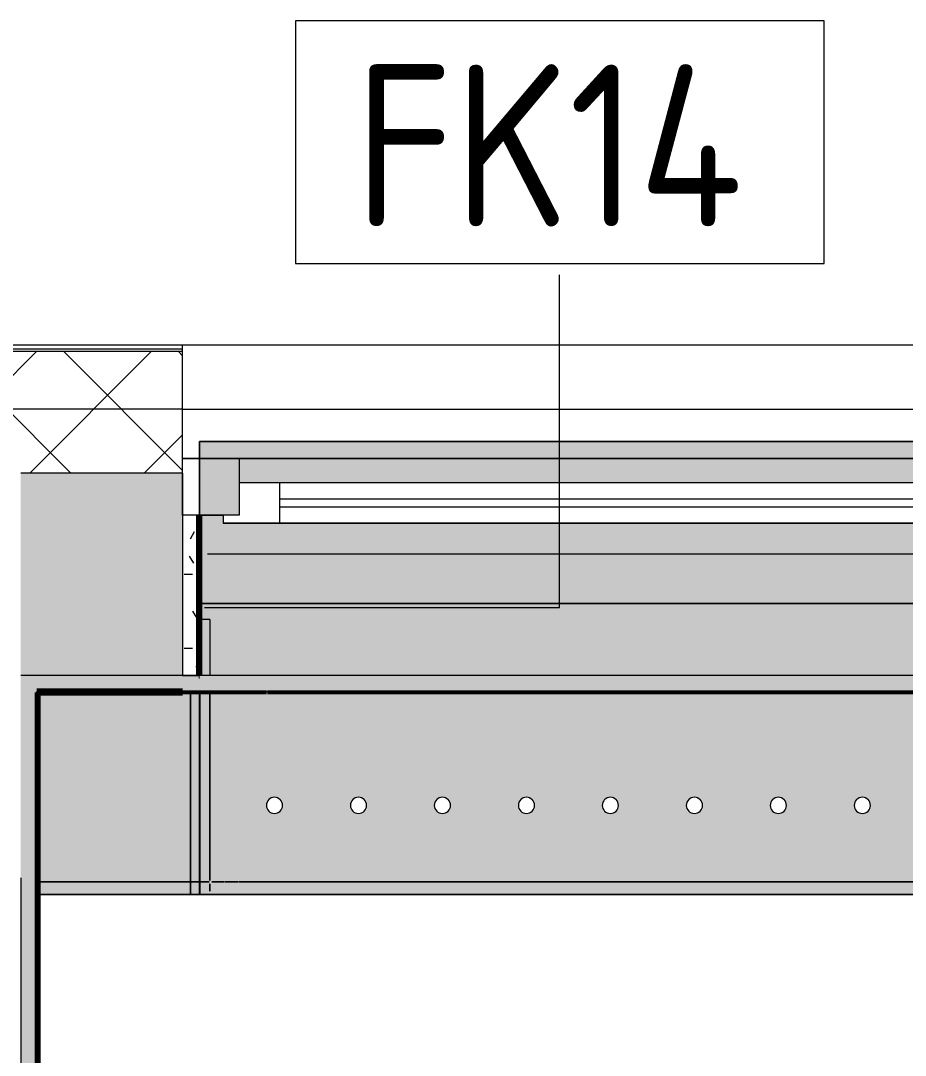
# Model space of a CAD drawing. Header units: millimetres. Extents: x 81469 to 279813, y -8553 to 29000.
# Drawn here: x 111050 to 112143, y 20681 to 21959 of the extents above; entities that cross this region are included whole.
import ezdxf

# ---------------------------------------------------------------- set-up
doc = ezdxf.new("R2010")
doc.units = ezdxf.units.MM
doc.linetypes.add('Осевая', pattern=[3175, 635, -476.25, 1587.5, -476.25])
for name, color, linetype, lineweight in [('A-GLAZ', 7, 'Continuous', 9), ('A-GLAZ-1', 7, 'Continuous', 13), ('A-WALL', 7, 'Continuous', 9), ('A-WALL-IDEN', 7, 'Continuous', 9), ('I-WALL', 7, 'Continuous', 9), ('Оси-2', 7, 'Осевая', 9)]:
    doc.layers.add(name, color=color, linetype=linetype, lineweight=lineweight)
for name, color, linetype, lineweight, true_color in [('A-WALL-1', 7, 'Continuous', 9, 0xc0c0c0), ('A-WALL-2', 7, 'Continuous', 9, 0xff80c0), ('I-WALL-11', 7, 'Continuous', 53, 0xeaa7bf), ('I-WALL-14', 7, 'Continuous', 80, 0xffd2ff), ('I-WALL-4', 7, 'Continuous', 9, 0xc0c0c0), ('I-WALL-8', 7, 'Continuous', 80, 0xff80c0), ('S-WALL-ANLY', 7, 'Continuous', 13, 0x008040), ('S-WALL-ANLY-1', 7, 'Continuous', 5, 0x008040), ('Знаки-1', 9, 'Continuous', 9, 0x808080), ('Знаки-3', 7, 'Continuous', 9, 0xd1cabb), ('Знаки-5', 7, 'Continuous', 9, 0xc1bbaf), ('Знаки-6', 7, 'Continuous', 9, 0xaba79f), ('Знаки-7', 7, 'Continuous', 9, 0xccc5b7), ('Знаки-8', 7, 'Continuous', 9, 0xd4ccbd), ('Знаки-9', 7, 'Continuous', 9, 0xd5cdbe)]:
    doc.layers.add(name, color=color, linetype=linetype, lineweight=lineweight, true_color=true_color)
doc.layers.add('Знаки-4', color=7, linetype='Continuous', lineweight=9, transparency=0.5)
doc.styles.add('GOST Common_1', font='GOST_Common.ttf', dxfattribs={"width": 0.9, "height": 200})
pattern_1 = [(0, (0, 0), (121.92, 30.48), [10.058, -81.382, 10.058, -81.382, -487.68]), (0, (0, 0), (121.92, 30.48), [-182.88, 10.058, -172.822, 10.058, -81.382, -213.36]), (0, (0, 0), (121.92, 30.48), [-457.2, 10.058, -50.902, 10.058, -142.342]), (120, (45.72, 15.24), (-87.356454, 90.345817), [10.058, -81.382, 10.058, -81.382, -487.68]), (120, (45.72, 15.24), (-87.356454, 90.345817), [-182.88, 10.058, -172.822, 10.058, -81.382, -213.36]), (120, (45.72, 15.24), (-87.356454, 90.345817), [-457.2, 10.058, -50.902, 10.058, -142.342]), (240, (60.96, 76.2), (-34.563546, -120.825817), [10.058, -81.382, 10.058, -81.382, -487.68]), (240, (60.96, 76.2), (-34.563546, -120.825817), [-182.88, 10.058, -172.822, 10.058, -81.382, -213.36]), (240, (60.96, 76.2), (-34.563546, -120.825817), [-457.2, 10.058, -50.902, 10.058, -142.342])]

# ---------------------------------------------------------------- blocks, each defined once
blk = doc.blocks.new('120_Окно_СКБ_2Ст_Фрамуга сверху - 120_Окно_СКБ_2Ст_2300х2500_h_ ДОО-23103760-План отделки стен 3 этажа в осях 23-33')
at = {"layer": 'A-GLAZ'}
for p, q in [((-1129, -57), (-1150, -57)), ((1131, -57), (-1129, -57)), ((-1080, -57), (1080, -57)), ((-1030, -107), (470, -107)), ((-1129, -127), (-1100, -127)), ((470, -117), (-1030, -117))]:
    blk.add_line(p, q, dxfattribs=at)
at = {"layer": 'A-GLAZ-1'}
for p, q in [((-1150, -127), (-1150, -57)), ((-1150, -57), (-1080, -57)), ((-1080, -57), (-1080, -127)), ((520, -87), (-1080, -87)), ((-1080, -87), (-1080, -127)), ((-1030, -137), (-1030, -87)), ((-1080, -127), (-1150, -127)), ((-1080, -127), (-1100, -127)), ((-1100, -127), (-1100, -137)), ((-1100, -137), (540, -137)), ((540, -137), (-1100, -137))]:
    blk.add_line(p, q, dxfattribs=at)
blk = doc.blocks.new('Зашивка радиатора_ с перфорацией М7_1 - Зашивка радиатора_ с перфорацией М7_1-V59-План отделки стен 3 этажа в осях 23-33')
at = {"layer": 'Знаки-4'}
h = blk.add_hatch(color=256, dxfattribs=at)
h.paths.add_polyline_path([(-341, 180), (1889, 180), (1890, 380), (-370, 380), (-370, 180)])
h.paths.add_polyline_path([(1560.3, 279), (1329, 279), (1329, 289), (1349, 289), (1349, 329), (1839, 329), (1839, 289), (1859, 289), (1859, 279), (1739.7, 279)])
h.paths.add_polyline_path([(125.5, 279), (-341, 279), (-341, 289), (-321, 289), (-321, 329), (1279, 329), (1279, 289), (1299, 289), (1299, 279), (304.8, 279)])
h = blk.add_hatch(color=256, dxfattribs=at)
h.paths.add_polyline_path([(-233.2, -179.9), (1890, -179.9), (1890, 71), (-370, 71), (-370, -179.9)])
h.paths.add_polyline_path([(1382.5, -79.6), (1377.5, -78.3), (1373.8, -74.6), (1372.5, -69.6), (1373.8, -64.6), (1377.5, -61), (1382.5, -59.6), (1387.5, -61), (1391.2, -64.6), (1392.5, -69.6), (1391.2, -74.6), (1387.5, -78.3), (1385.1, -79.3)])
h.paths.add_polyline_path([(760, -79.6), (755, -78.3), (751.3, -74.6), (750, -69.6), (751.3, -64.6), (755, -61), (760, -59.6), (765, -61), (768.7, -64.6), (770, -69.6), (768.7, -74.6), (765, -78.3), (762.6, -79.3)])
h.paths.add_polyline_path([(1278.8, -79.6), (1273.8, -78.3), (1270.1, -74.6), (1268.8, -69.6), (1270.1, -64.6), (1273.8, -61), (1278.8, -59.6), (1283.8, -61), (1287.4, -64.6), (1288.8, -69.6), (1287.4, -74.6), (1283.8, -78.3), (1281.3, -79.3)])
h.paths.add_polyline_path([(863.8, -79.6), (858.8, -78.3), (855.1, -74.6), (853.8, -69.6), (855.1, -64.6), (858.8, -61), (863.8, -59.6), (868.8, -61), (872.4, -64.6), (873.8, -69.6), (872.4, -74.6), (868.8, -78.3), (866.3, -79.3)])
h.paths.add_polyline_path([(967.5, -79.6), (962.5, -78.3), (958.8, -74.6), (957.5, -69.6), (958.8, -64.6), (962.5, -61), (967.5, -59.6), (972.5, -61), (976.2, -64.6), (977.5, -69.6), (976.2, -74.6), (972.5, -78.3), (970.1, -79.3)])
h.paths.add_polyline_path([(1175, -79.6), (1170, -78.3), (1166.3, -74.6), (1165, -69.6), (1166.3, -64.6), (1170, -61), (1175, -59.6), (1180, -61), (1183.7, -64.6), (1185, -69.6), (1183.7, -74.6), (1180, -78.3), (1177.6, -79.3)])
h.paths.add_polyline_path([(552.5, -79.6), (547.5, -78.3), (543.8, -74.6), (542.5, -69.6), (543.8, -64.6), (547.5, -61), (552.5, -59.6), (557.5, -61), (561.2, -64.6), (562.5, -69.6), (561.2, -74.6), (557.5, -78.3), (555.1, -79.3)])
h.paths.add_polyline_path([(656.3, -79.6), (651.3, -78.3), (647.6, -74.6), (646.3, -69.6), (647.6, -64.6), (651.3, -61), (656.3, -59.6), (661.3, -61), (664.9, -64.6), (666.3, -69.6), (664.9, -74.6), (661.3, -78.3), (658.8, -79.3)])
h.paths.add_polyline_path([(1797.5, -79.6), (1792.5, -78.3), (1788.8, -74.6), (1787.5, -69.6), (1788.8, -64.6), (1792.5, -61), (1797.5, -59.6), (1802.5, -61), (1806.2, -64.6), (1807.5, -69.6), (1806.2, -74.6), (1802.5, -78.3), (1800.1, -79.3)])
h.paths.add_polyline_path([(1590, -79.6), (1585, -78.3), (1581.3, -74.6), (1580, -69.6), (1581.3, -64.6), (1585, -61), (1590, -59.6), (1595, -61), (1598.7, -64.6), (1600, -69.6), (1598.7, -74.6), (1595, -78.3), (1592.6, -79.3)])
h.paths.add_polyline_path([(1693.8, -79.6), (1688.8, -78.3), (1685.1, -74.6), (1683.8, -69.6), (1685.1, -64.6), (1688.8, -61), (1693.8, -59.6), (1698.8, -61), (1702.4, -64.6), (1703.8, -69.6), (1702.4, -74.6), (1698.8, -78.3), (1696.3, -79.3)])
h.paths.add_polyline_path([(1071.3, -79.6), (1066.3, -78.3), (1062.6, -74.6), (1061.3, -69.6), (1062.6, -64.6), (1066.3, -61), (1071.3, -59.6), (1076.3, -61), (1079.9, -64.6), (1081.3, -69.6), (1079.9, -74.6), (1076.3, -78.3), (1073.8, -79.3)])
h.paths.add_polyline_path([(1486.3, -79.6), (1481.3, -78.3), (1477.6, -74.6), (1476.3, -69.6), (1477.6, -64.6), (1481.3, -61), (1486.3, -59.6), (1491.3, -61), (1494.9, -64.6), (1496.3, -69.6), (1494.9, -74.6), (1491.3, -78.3), (1488.8, -79.3)])
h.paths.add_polyline_path([(-70, -79.6), (-75, -78.3), (-78.7, -74.6), (-80, -69.6), (-78.7, -64.6), (-75, -61), (-70, -59.6), (-65, -61), (-61.3, -64.6), (-60, -69.6), (-61.3, -74.6), (-65, -78.3), (-67.4, -79.3)])
h.paths.add_polyline_path([(241.3, -79.6), (236.3, -78.3), (232.6, -74.6), (231.3, -69.6), (232.6, -64.6), (236.3, -61), (241.3, -59.6), (246.3, -61), (249.9, -64.6), (251.3, -69.6), (249.9, -74.6), (246.3, -78.3), (243.8, -79.3)])
h.paths.add_polyline_path([(448.8, -79.6), (443.8, -78.3), (440.1, -74.6), (438.8, -69.6), (440.1, -64.6), (443.8, -61), (448.8, -59.6), (453.8, -61), (457.4, -64.6), (458.8, -69.6), (457.4, -74.6), (453.8, -78.3), (451.3, -79.3)])
h.paths.add_polyline_path([(137.5, -79.6), (132.5, -78.3), (128.8, -74.6), (127.5, -69.6), (128.8, -64.6), (132.5, -61), (137.5, -59.6), (142.5, -61), (146.2, -64.6), (147.5, -69.6), (146.2, -74.6), (142.5, -78.3), (140.1, -79.3)])
h.paths.add_polyline_path([(-173.7, -79.6), (-178.7, -78.3), (-182.4, -74.6), (-183.7, -69.6), (-182.4, -64.6), (-178.7, -61), (-173.7, -59.6), (-168.7, -61), (-165.1, -64.6), (-163.7, -69.6), (-165.1, -74.6), (-168.7, -78.3), (-171.2, -79.3)])
h.paths.add_polyline_path([(-277.5, -79.6), (-282.5, -78.3), (-286.2, -74.6), (-287.5, -69.6), (-286.2, -64.6), (-282.5, -61), (-277.5, -59.6), (-272.5, -61), (-268.8, -64.6), (-267.5, -69.6), (-268.8, -74.6), (-272.5, -78.3), (-274.9, -79.3)])
h.paths.add_polyline_path([(33.8, -79.6), (28.8, -78.3), (25.1, -74.6), (23.8, -69.6), (25.1, -64.6), (28.8, -61), (33.8, -59.6), (38.8, -61), (42.4, -64.6), (43.8, -69.6), (42.4, -74.6), (38.8, -78.3), (36.3, -79.3)])
h.paths.add_polyline_path([(345, -79.6), (340, -78.3), (336.3, -74.6), (335, -69.6), (336.3, -64.6), (340, -61), (345, -59.6), (350, -61), (353.7, -64.6), (355, -69.6), (353.7, -74.6), (350, -78.3), (347.6, -79.3)])
h.paths.add_polyline_path([(-370, 91), (1889, 91), (1889, 180), (-370, 179.6)])
for points in [[(-287.2, -179.9), (1890, -179.9), (1890, -163.9), (-370, -163.9), (-369.8, -179.9), (-357.2, -179.9)], [(-220.7, -179.9), (-220, -179.9), (-220.7, -163.9), (-260, -164.5), (-259.3, -179.9), (-222.7, -179.9)], [(-230.3, -179.9), (-230, -179.9), (-230.3, -163.9), (-250, -163.9), (-249.7, -179.9), (-231.3, -179.9)], [(-120, -179.9), (-120.7, -163.9), (-160, -163.9), (-159.3, -179.9), (-120.7, -179.9)], [(-150, -179.9), (-130, -179.9), (-130.3, -163.9), (-150, -163.9)], [(-147.1, -179.9), (-130, -179.9), (-130.3, -163.9), (-150, -163.9), (-149.7, -179.9), (-148.7, -179.9)], [(-20.7, -179.9), (-20, -179.9), (-20.7, -163.9), (-60, -163.9), (-59.3, -179.9), (-22.7, -179.9)], [(-47.1, -179.9), (-30, -179.9), (-30.3, -163.9), (-50, -163.9), (-49.7, -179.9), (-48.7, -179.9)], [(79.3, -179.9), (80, -179.9), (79.3, -163.9), (40, -163.9), (40.7, -179.9), (77.3, -179.9)], [(60, -179.9), (70, -179.9), (69.7, -163.9), (50, -163.9), (50.3, -179.9), (57.4, -179.9)], [(155, -179.9), (180, -179.9), (179.3, -163.9), (140, -163.9), (140.7, -179.9), (154.8, -179.9)], [(152.9, -179.9), (170, -179.9), (169.7, -163.9), (150, -163.9), (150.3, -179.9), (151.3, -179.9)], [(152.9, -179.9), (170, -179.9), (169.7, -163.9), (150, -163.9), (150.3, -179.9), (151.3, -179.9)], [(280, -179.9), (279.3, -163.9), (240, -163.9), (240.7, -179.9), (279.3, -179.9)], [(260, -179.9), (270, -179.9), (269.7, -163.9), (250, -163.9), (250.3, -179.9), (257.4, -179.9)], [(365, -179.9), (380, -179.9), (379.3, -163.9), (340, -163.9), (340.7, -179.9), (362.6, -179.9)], [(367.1, -179.9), (370, -179.9), (369.7, -163.9), (350, -163.9), (350.3, -179.9), (365, -179.9)], [(465, -179.9), (480, -179.9), (479.3, -163.9), (440, -163.9), (440.7, -179.9), (462.6, -179.9)], [(452.9, -179.9), (470, -179.9), (469.7, -163.9), (450, -163.9), (450.3, -179.9), (451.3, -179.9)], [(460, -179.9), (470, -179.9), (469.7, -163.9), (450, -163.9), (450.3, -179.9), (457.4, -179.9)]]:
    blk.add_hatch(color=256, dxfattribs=at).paths.add_polyline_path(points)
at = {"layer": 'Знаки-1'}
for p, q in [((1890, 380), (-370, 380)), ((-370, 380), (-370, 180)), ((-370, 180), (1889, 180)), ((1889, 180), (-370, 180)), ((-370, 180), (-370, 91)), ((-370, 71), (-370, -179.9)), ((-370, -179.9), (1890, -179.9))]:
    blk.add_line(p, q, dxfattribs=at)
for centre, start, end in [((-277.5, 80.4), 255, 285), ((-173.7, 80.4), 255, 285), ((-70, 80.4), 255, 285), ((33.8, 80.4), 255, 285), ((137.5, 80.4), 255, 285), ((241.3, 80.4), 255, 285), ((345, 80.4), 255, 285), ((448.8, 80.4), 255, 285), ((-277.5, -69.6), 0, 180), ((-173.7, -69.6), 0, 180), ((-70, -69.6), 0, 180), ((33.8, -69.6), 0, 180), ((137.5, -69.6), 0, 180), ((241.3, -69.6), 0, 180), ((345, -69.6), 0, 180), ((448.8, -69.6), 0, 180), ((-277.5, -69.6), 180, 0), ((-173.7, -69.6), 180, 0), ((-70, -69.6), 180, 0), ((33.8, -69.6), 180, 0), ((137.5, -69.6), 180, 0), ((241.3, -69.6), 180, 0), ((345, -69.6), 180, 0), ((448.8, -69.6), 180, 0)]:
    blk.add_arc(centre, 10, start, end, dxfattribs=at)
at = {"layer": 'Знаки-3'}
for p, q in [((-358.3, -163.9), (-369.8, -163.9)), ((-245.2, -163.9), (-248.7, -163.9)), ((-240, -163.9), (-245, -163.9)), ((-235, -163.9), (-239.4, -163.9)), ((-233.2, -163.9), (-234.8, -163.9)), ((-231.3, -163.9), (-232.9, -163.9)), ((-148.7, -163.9), (-145.2, -163.9)), ((-145.2, -163.9), (-148.7, -163.9)), ((-145, -163.9), (-135, -163.9)), ((-135, -163.9), (-145, -163.9)), ((-134.8, -163.9), (-131.3, -163.9)), ((-131.3, -163.9), (-134.8, -163.9)), ((-45.2, -163.9), (-48.7, -163.9)), ((-35, -163.9), (-45, -163.9)), ((-31.3, -163.9), (-34.8, -163.9)), ((54.8, -163.9), (51.3, -163.9)), ((65, -163.9), (55, -163.9)), ((68.7, -163.9), (65.2, -163.9)), ((151.3, -163.9), (154.8, -163.9)), ((154.8, -163.9), (151.3, -163.9)), ((155, -163.9), (165, -163.9)), ((165, -163.9), (155, -163.9)), ((165.2, -163.9), (168.7, -163.9)), ((168.7, -163.9), (165.2, -163.9)), ((254.8, -163.9), (251.3, -163.9)), ((265, -163.9), (255, -163.9)), ((268.7, -163.9), (265.2, -163.9)), ((354.8, -163.9), (351.3, -163.9)), ((365, -163.9), (355, -163.9)), ((368.7, -163.9), (365.2, -163.9)), ((451.3, -163.9), (454.8, -163.9)), ((454.8, -163.9), (451.3, -163.9)), ((455, -163.9), (465, -163.9)), ((465, -163.9), (455, -163.9)), ((465.2, -163.9), (468.7, -163.9)), ((468.7, -163.9), (465.2, -163.9)), ((-369.8, -179.9), (-357.2, -179.9)), ((-248.7, -179.9), (-245.2, -179.9)), ((-245, -179.9), (-235, -179.9)), ((-234.8, -179.9), (-233.2, -179.9)), ((-232.9, -179.9), (-231.3, -179.9)), ((-148.7, -179.9), (-145.2, -179.9)), ((-145.2, -179.9), (-148.7, -179.9)), ((-145, -179.9), (-135, -179.9)), ((-135, -179.9), (-145, -179.9)), ((-134.8, -179.9), (-131.3, -179.9)), ((-131.3, -179.9), (-134.8, -179.9)), ((-48.7, -179.9), (-45.2, -179.9)), ((-45, -179.9), (-35, -179.9)), ((-34.8, -179.9), (-31.3, -179.9)), ((51.3, -179.9), (54.8, -179.9)), ((55, -179.9), (65, -179.9)), ((65.2, -179.9), (68.7, -179.9)), ((151.3, -179.9), (154.8, -179.9)), ((154.8, -179.9), (151.3, -179.9)), ((155, -179.9), (165, -179.9)), ((160, -179.9), (155, -179.9)), ((165, -179.9), (160, -179.9)), ((165.2, -179.9), (168.7, -179.9)), ((168.7, -179.9), (165.2, -179.9)), ((251.3, -179.9), (254.8, -179.9)), ((255, -179.9), (265, -179.9)), ((265.2, -179.9), (268.7, -179.9)), ((351.3, -179.9), (354.8, -179.9)), ((355, -179.9), (365, -179.9)), ((365.2, -179.9), (368.7, -179.9)), ((451.3, -179.9), (454.8, -179.9)), ((454.8, -179.9), (451.3, -179.9)), ((455, -179.9), (465, -179.9)), ((460, -179.9), (455, -179.9)), ((465, -179.9), (460, -179.9)), ((465.2, -179.9), (468.7, -179.9)), ((468.7, -179.9), (465.2, -179.9))]:
    blk.add_line(p, q, dxfattribs=at)
at = {"layer": 'Знаки-5'}
for p, q in [((-370, 91), (-370, 180)), ((1889, 180), (-369.8, 180)), ((-369.8, 180), (1889, 180)), ((-370, -179.9), (-370, 71)), ((-369.8, -163.9), (-358.3, -163.9)), ((-339.2, -163.9), (-354.9, -163.9)), ((-322.7, -163.9), (-338.4, -163.9)), ((-260, -163.9), (-322.1, -163.9)), ((-260, -163.9), (-250, -163.9)), ((-250, -163.9), (-260, -163.9)), ((-250, -163.9), (-240, -163.9)), ((-240, -163.9), (-250, -163.9)), ((-239.4, -163.9), (-230, -163.9)), ((-230, -163.9), (-239.4, -163.9)), ((-230, -163.9), (-222.8, -163.9)), ((-222.8, -163.9), (-230, -163.9)), ((-222.7, -163.9), (-220, -163.9)), ((-220, -163.9), (-222.7, -163.9)), ((-160, -163.9), (-220, -163.9)), ((-160, -163.9), (-150, -163.9)), ((-150, -163.9), (-160, -163.9)), ((-150, -163.9), (-130, -163.9)), ((-130, -163.9), (-150, -163.9)), ((-130, -163.9), (-120, -163.9)), ((-120, -163.9), (-130, -163.9)), ((-60, -163.9), (-120, -163.9)), ((-60, -163.9), (-20, -163.9)), ((-20, -163.9), (-60, -163.9)), ((40, -163.9), (-20, -163.9)), ((40, -163.9), (50, -163.9)), ((50, -163.9), (40, -163.9)), ((50, -163.9), (70, -163.9)), ((70, -163.9), (50, -163.9)), ((70, -163.9), (80, -163.9)), ((80, -163.9), (70, -163.9)), ((140, -163.9), (80, -163.9)), ((140, -163.9), (150, -163.9)), ((150, -163.9), (140, -163.9)), ((150, -163.9), (170, -163.9)), ((170, -163.9), (150, -163.9)), ((170, -163.9), (180, -163.9)), ((180, -163.9), (170, -163.9)), ((240, -163.9), (180, -163.9)), ((240, -163.9), (280, -163.9)), ((280, -163.9), (240, -163.9)), ((340, -163.9), (280, -163.9)), ((340, -163.9), (350, -163.9)), ((350, -163.9), (340, -163.9)), ((350, -163.9), (370, -163.9)), ((370, -163.9), (350, -163.9)), ((370, -163.9), (380, -163.9)), ((380, -163.9), (370, -163.9)), ((440, -163.9), (380, -163.9)), ((440, -163.9), (450, -163.9)), ((450, -163.9), (440, -163.9)), ((450, -163.9), (470, -163.9)), ((470, -163.9), (450, -163.9)), ((470, -163.9), (480, -163.9)), ((480, -163.9), (470, -163.9)), ((540, -163.9), (480, -163.9)), ((-357.2, -179.9), (-369.8, -179.9)), ((-357.2, -179.9), (-260, -179.9)), ((-260, -179.9), (-250, -179.9)), ((-250, -179.9), (-260, -179.9)), ((-250, -179.9), (-230, -179.9)), ((-230, -179.9), (-250, -179.9)), ((-230, -179.9), (-220, -179.9)), ((-220, -179.9), (-230, -179.9)), ((-220, -179.9), (-160, -179.9)), ((-160, -179.9), (-150, -179.9)), ((-150, -179.9), (-160, -179.9)), ((-150, -179.9), (-130, -179.9)), ((-130, -179.9), (-150, -179.9)), ((-130, -179.9), (-120, -179.9)), ((-120, -179.9), (-130, -179.9)), ((-120, -179.9), (-60, -179.9)), ((-60, -179.9), (-20, -179.9)), ((-20, -179.9), (-60, -179.9)), ((-20, -179.9), (40, -179.9)), ((40, -179.9), (50, -179.9)), ((50, -179.9), (40, -179.9)), ((50, -179.9), (70, -179.9)), ((70, -179.9), (50, -179.9)), ((70, -179.9), (80, -179.9)), ((80, -179.9), (70, -179.9)), ((80, -179.9), (140, -179.9)), ((140, -179.9), (150, -179.9)), ((150, -179.9), (140, -179.9)), ((150, -179.9), (170, -179.9)), ((170, -179.9), (150, -179.9)), ((170, -179.9), (180, -179.9)), ((180, -179.9), (170, -179.9)), ((180, -179.9), (240, -179.9)), ((240, -179.9), (280, -179.9)), ((280, -179.9), (240, -179.9)), ((280, -179.9), (340, -179.9)), ((340, -179.9), (350, -179.9)), ((350, -179.9), (340, -179.9)), ((350, -179.9), (370, -179.9)), ((370, -179.9), (350, -179.9)), ((370, -179.9), (380, -179.9)), ((380, -179.9), (370, -179.9)), ((380, -179.9), (440, -179.9)), ((440, -179.9), (450, -179.9)), ((450, -179.9), (440, -179.9)), ((450, -179.9), (470, -179.9)), ((470, -179.9), (450, -179.9)), ((470, -179.9), (480, -179.9)), ((480, -179.9), (470, -179.9)), ((480, -179.9), (540, -179.9))]:
    blk.add_line(p, q, dxfattribs=at)
at = {"layer": 'Знаки-6'}
for p, q in [((-370, 180), (-370, 380)), ((-370, 380), (1890, 380)), ((-354.9, -163.9), (-339.2, -163.9)), ((-338.4, -163.9), (-322.7, -163.9)), ((-322.1, -163.9), (1842.1, -163.9)), ((1890, -179.9), (-369.8, -179.9)), ((1878.8, -179.9), (-357.2, -179.9))]:
    blk.add_line(p, q, dxfattribs=at)
for centre, start, end in [((-277.5, 80.4), 255, 285), ((-173.7, 80.4), 255, 285), ((-70, 80.4), 255, 285), ((33.8, 80.4), 255, 285), ((137.5, 80.4), 255, 285), ((241.3, 80.4), 255, 285), ((345, 80.4), 255, 285), ((448.8, 80.4), 255, 285), ((-277.5, -69.6), 0, 180), ((-173.7, -69.6), 0, 180), ((-70, -69.6), 0, 180), ((33.8, -69.6), 0, 180), ((137.5, -69.6), 0, 180), ((241.3, -69.6), 0, 180), ((345, -69.6), 0, 180), ((448.8, -69.6), 0, 180), ((-277.5, -69.6), 180, 360), ((-173.7, -69.6), 180, 360), ((-70, -69.6), 180, 360), ((33.8, -69.6), 180, 360), ((137.5, -69.6), 180, 360), ((241.3, -69.6), 180, 360), ((345, -69.6), 180, 360), ((448.8, -69.6), 180, 360)]:
    blk.add_arc(centre, 10, start, end, dxfattribs=at)
at = {"layer": 'Знаки-7'}
for p, q in [((-370, -163.9), (-370, -179.9)), ((-250, -163.9), (-259.3, -163.9)), ((-248.7, -163.9), (-245.2, -163.9)), ((-245.2, -163.9), (-248.7, -163.9)), ((-245, -163.9), (-240, -163.9)), ((-240, -163.9), (-245, -163.9)), ((-239.4, -163.9), (-235, -163.9)), ((-235, -163.9), (-239.4, -163.9)), ((-234.8, -163.9), (-233.2, -163.9)), ((-233.2, -163.9), (-234.8, -163.9)), ((-232.9, -163.9), (-231.3, -163.9)), ((-231.3, -163.9), (-232.9, -163.9)), ((-222.8, -163.9), (-230, -163.9)), ((-220.7, -163.9), (-222.7, -163.9)), ((-150, -163.9), (-159.3, -163.9)), ((-150, -163.9), (-147.1, -163.9)), ((-149.7, -163.9), (-150, -163.9)), ((-145, -163.9), (-149.7, -163.9)), ((-147.1, -163.9), (-145, -163.9)), ((-145, -163.9), (-131.3, -163.9)), ((-130.3, -163.9), (-145, -163.9)), ((-131.3, -163.9), (-130, -163.9)), ((-130, -163.9), (-130.3, -163.9)), ((-120.7, -163.9), (-130, -163.9)), ((-54.1, -163.9), (-59.3, -163.9)), ((-50, -163.9), (-53.9, -163.9)), ((-50, -163.9), (-47.1, -163.9)), ((-48.7, -163.9), (-50, -163.9)), ((-47.1, -163.9), (-48.7, -163.9)), ((-47.1, -163.9), (-45.2, -163.9)), ((-45.2, -163.9), (-47.1, -163.9)), ((-45, -163.9), (-37.4, -163.9)), ((-40, -163.9), (-45, -163.9)), ((-35, -163.9), (-40, -163.9)), ((-37.4, -163.9), (-35, -163.9)), ((-34.8, -163.9), (-30.3, -163.9)), ((-32.9, -163.9), (-34.8, -163.9)), ((-31.3, -163.9), (-32.9, -163.9)), ((-30, -163.9), (-31.3, -163.9)), ((-30.3, -163.9), (-30, -163.9)), ((-20.7, -163.9), (-30, -163.9)), ((50, -163.9), (40.7, -163.9)), ((51.3, -163.9), (54.8, -163.9)), ((54.8, -163.9), (51.3, -163.9)), ((55, -163.9), (60, -163.9)), ((60, -163.9), (55, -163.9)), ((60, -163.9), (65, -163.9)), ((65, -163.9), (60, -163.9)), ((65.2, -163.9), (68.7, -163.9)), ((68.7, -163.9), (65.2, -163.9)), ((79.3, -163.9), (70, -163.9)), ((150, -163.9), (140.7, -163.9)), ((150, -163.9), (150.3, -163.9)), ((151.3, -163.9), (150, -163.9)), ((150.3, -163.9), (155, -163.9)), ((157.4, -163.9), (151.3, -163.9)), ((155, -163.9), (162.6, -163.9)), ((165, -163.9), (157.4, -163.9)), ((162.6, -163.9), (165, -163.9)), ((165, -163.9), (169.7, -163.9)), ((167.1, -163.9), (165, -163.9)), ((170, -163.9), (167.1, -163.9)), ((169.7, -163.9), (170, -163.9)), ((179.3, -163.9), (170, -163.9)), ((250, -163.9), (240.7, -163.9)), ((250, -163.9), (252.9, -163.9)), ((254.8, -163.9), (250, -163.9)), ((252.9, -163.9), (254.8, -163.9)), ((255, -163.9), (260, -163.9)), ((265, -163.9), (255, -163.9)), ((260, -163.9), (265, -163.9)), ((265.2, -163.9), (270, -163.9)), ((269.7, -163.9), (265.2, -163.9)), ((270, -163.9), (269.7, -163.9)), ((279.3, -163.9), (270, -163.9)), ((350, -163.9), (340.7, -163.9)), ((351.3, -163.9), (354.8, -163.9)), ((354.8, -163.9), (351.3, -163.9)), ((355, -163.9), (365, -163.9)), ((365, -163.9), (355, -163.9)), ((365.2, -163.9), (368.7, -163.9)), ((368.7, -163.9), (365.2, -163.9)), ((379.3, -163.9), (370, -163.9)), ((450, -163.9), (440.7, -163.9)), ((450, -163.9), (460, -163.9)), ((460, -163.9), (450, -163.9)), ((460, -163.9), (470, -163.9)), ((468.7, -163.9), (460, -163.9)), ((470, -163.9), (468.7, -163.9)), ((479.3, -163.9), (470, -163.9)), ((-259.3, -179.9), (-250, -179.9)), ((-248.7, -179.9), (-245.2, -179.9)), ((-245.2, -179.9), (-248.7, -179.9)), ((-245, -179.9), (-235, -179.9)), ((-240, -179.9), (-245, -179.9)), ((-235, -179.9), (-240, -179.9)), ((-234.8, -179.9), (-233.2, -179.9)), ((-233.2, -179.9), (-234.8, -179.9)), ((-232.9, -179.9), (-231.3, -179.9)), ((-231.3, -179.9), (-232.9, -179.9)), ((-230, -179.9), (-220.7, -179.9)), ((-159.3, -179.9), (-150, -179.9)), ((-150, -179.9), (-140, -179.9)), ((-148.7, -179.9), (-150, -179.9)), ((-145, -179.9), (-148.7, -179.9)), ((-142.6, -179.9), (-145, -179.9)), ((-140, -179.9), (-142.6, -179.9)), ((-140, -179.9), (-131.3, -179.9)), ((-137.4, -179.9), (-140, -179.9)), ((-131.3, -179.9), (-137.4, -179.9)), ((-131.3, -179.9), (-130, -179.9)), ((-130.3, -179.9), (-131.3, -179.9)), ((-130, -179.9), (-130.3, -179.9)), ((-130, -179.9), (-120.7, -179.9)), ((-59.3, -179.9), (-54.1, -179.9)), ((-53.9, -179.9), (-50, -179.9)), ((-50, -179.9), (-47.1, -179.9)), ((-47.1, -179.9), (-50, -179.9)), ((-47.1, -179.9), (-45.2, -179.9)), ((-45.2, -179.9), (-47.1, -179.9)), ((-45, -179.9), (-40, -179.9)), ((-40, -179.9), (-45, -179.9)), ((-40, -179.9), (-35, -179.9)), ((-35, -179.9), (-40, -179.9)), ((-34.8, -179.9), (-32.9, -179.9)), ((-32.9, -179.9), (-34.8, -179.9)), ((-32.9, -179.9), (-30, -179.9)), ((-30, -179.9), (-32.9, -179.9)), ((-30, -179.9), (-20.7, -179.9)), ((40.7, -179.9), (50, -179.9)), ((51.3, -179.9), (54.8, -179.9)), ((54.8, -179.9), (51.3, -179.9)), ((55, -179.9), (65, -179.9)), ((60, -179.9), (55, -179.9)), ((65, -179.9), (60, -179.9)), ((65.2, -179.9), (68.7, -179.9)), ((68.7, -179.9), (65.2, -179.9)), ((70, -179.9), (79.3, -179.9)), ((140.7, -179.9), (150, -179.9)), ((150, -179.9), (157.4, -179.9)), ((151.3, -179.9), (150, -179.9)), ((157.4, -179.9), (151.3, -179.9)), ((157.4, -179.9), (170, -179.9)), ((165, -179.9), (157.4, -179.9)), ((169.7, -179.9), (165, -179.9)), ((170, -179.9), (169.7, -179.9)), ((170, -179.9), (179.3, -179.9)), ((240.7, -179.9), (250, -179.9)), ((250, -179.9), (250.3, -179.9)), ((252.9, -179.9), (250, -179.9)), ((250.3, -179.9), (251.3, -179.9)), ((251.3, -179.9), (254.8, -179.9)), ((254.8, -179.9), (252.9, -179.9)), ((255, -179.9), (257.4, -179.9)), ((257.4, -179.9), (255, -179.9)), ((257.4, -179.9), (260, -179.9)), ((265, -179.9), (257.4, -179.9)), ((260, -179.9), (265, -179.9)), ((265.2, -179.9), (267.1, -179.9)), ((269.7, -179.9), (265.2, -179.9)), ((267.1, -179.9), (268.7, -179.9)), ((268.7, -179.9), (270, -179.9)), ((270, -179.9), (269.7, -179.9)), ((270, -179.9), (279.3, -179.9)), ((340.7, -179.9), (350, -179.9)), ((351.3, -179.9), (354.8, -179.9)), ((354.8, -179.9), (351.3, -179.9)), ((355, -179.9), (365, -179.9)), ((360, -179.9), (355, -179.9)), ((365, -179.9), (360, -179.9)), ((365.2, -179.9), (368.7, -179.9)), ((368.7, -179.9), (365.2, -179.9)), ((370, -179.9), (379.3, -179.9)), ((440.7, -179.9), (450, -179.9)), ((450, -179.9), (450.3, -179.9)), ((450.3, -179.9), (450, -179.9)), ((450.3, -179.9), (452.9, -179.9)), ((455, -179.9), (450.3, -179.9)), ((452.9, -179.9), (460, -179.9)), ((465, -179.9), (455, -179.9)), ((460, -179.9), (468.7, -179.9)), ((470, -179.9), (465, -179.9)), ((468.7, -179.9), (470, -179.9)), ((470, -179.9), (479.3, -179.9))]:
    blk.add_line(p, q, dxfattribs=at)
at = {"layer": 'Знаки-8'}
for p, q in [((-145.2, -163.9), (-148.7, -163.9)), ((-135, -163.9), (-145, -163.9)), ((-131.3, -163.9), (-134.8, -163.9)), ((154.8, -163.9), (151.3, -163.9)), ((165, -163.9), (155, -163.9)), ((168.7, -163.9), (165.2, -163.9)), ((454.8, -163.9), (451.3, -163.9)), ((465, -163.9), (455, -163.9)), ((468.7, -163.9), (465.2, -163.9)), ((-148.7, -179.9), (-145.2, -179.9)), ((-145, -179.9), (-135, -179.9)), ((-134.8, -179.9), (-131.3, -179.9)), ((151.3, -179.9), (154.8, -179.9)), ((155, -179.9), (165, -179.9)), ((165.2, -179.9), (168.7, -179.9)), ((451.3, -179.9), (454.8, -179.9)), ((455, -179.9), (465, -179.9)), ((465.2, -179.9), (468.7, -179.9))]:
    blk.add_line(p, q, dxfattribs=at)
at = {"layer": 'Знаки-9'}
blk.add_line((-370, -163.9), (-370, -179.9), dxfattribs=at)
blk = doc.blocks.new('Зашивка без перфорации М3_2_1 - М3_2_7-31137878-План отделки стен 3 этажа в осях 23-33')
at = {"layer": 'Знаки-4'}
h = blk.add_hatch(color=256, dxfattribs=at)
h.paths.add_polyline_path([(-411, -179.9), (-209.8, -179.9), (-209.8, 71), (-411, 70), (-411, 51.1)])
h.paths.add_polyline_path([(-211, 91), (-209.8, 91), (-209.8, 180), (-211, 179.6)])
blk.add_hatch(color=256, dxfattribs=at).paths.add_polyline_path([(-411, -179.9), (-210, -179.9), (-210, -163.9), (-411, -163.9)])
at = {"layer": 'Знаки-1'}
for p, q in [((-209.8, 180), (-211, 180)), ((-209.8, 91), (-209.8, 180)), ((-209.8, -179.9), (-209.8, 71)), ((-411, -179.9), (-209.8, -179.9))]:
    blk.add_line(p, q, dxfattribs=at)
at = {"layer": 'Знаки-3'}
for p, q in [((-210, -163.9), (-221.2, -163.9)), ((-221.2, -179.9), (-210, -179.9))]:
    blk.add_line(p, q, dxfattribs=at)
at = {"layer": 'Знаки-5'}
for p, q in [((-221.2, -163.9), (-411, -163.9)), ((-221.2, -163.9), (-210, -163.9)), ((-411, -179.9), (-221.2, -179.9)), ((-210, -179.9), (-221.2, -179.9)), ((-210, -179.9), (-221.2, -179.9))]:
    blk.add_line(p, q, dxfattribs=at)
at = {"layer": 'Знаки-6'}
for p, q in [((-411, -163.9), (-221.2, -163.9)), ((-221.2, -179.9), (-411, -179.9)), ((-221.2, -179.9), (-411, -179.9))]:
    blk.add_line(p, q, dxfattribs=at)
at = {"layer": 'Знаки-7'}
for p, q in [((-209.8, 71), (-209.8, -179.6)), ((-210, -179.9), (-210, -163.9))]:
    blk.add_line(p, q, dxfattribs=at)
at = {"layer": 'Знаки-9'}
blk.add_line((-210, -163.9), (-210, -179.9), dxfattribs=at)
blk = doc.blocks.new('Зашивка_ опоясывающая панель - Зашивка_ опоясывающая панель Т2_1-V75-План отделки стен 3 этажа в осях 23-33')
at = {"layer": 'Знаки-4'}
blk.add_hatch(color=256, dxfattribs=at).paths.add_polyline_path([(-406, 180), (-430, 179.9), (-430, -71), (-406, -71), (-406, 179.9)])
h = blk.add_hatch(color=256, dxfattribs=at)
h.paths.add_polyline_path([(-406, 180), (-430, 179.9), (-430, -71), (-406, -71), (-406, 179.9)])
h.paths.add_polyline_path([(-416.2, -91), (-430, -91), (-430, -160), (-416.2, -160)])
at = {"layer": 'Знаки-1'}
blk.add_line((-430, 180), (-406, 180), dxfattribs=at)
at = {"layer": 'Знаки-3'}
for p, q in [((-406, 163.9), (-406, 179.9)), ((-430, 175.6), (-430, 173.5)), ((-430, 173.3), (-430, 166.4))]:
    blk.add_line(p, q, dxfattribs=at)
at = {"layer": 'Знаки-5'}
for p, q in [((-430, 180), (-406, 180)), ((-430, 162.5), (-430, -71)), ((-430, -71), (-430, 162.5)), ((-406, 163.9), (-406, -71)), ((-406, -71), (-406, 163.9))]:
    blk.add_line(p, q, dxfattribs=at)
at = {"layer": 'Знаки-6'}
for p, q in [((-430, 180), (-406, 180)), ((-430, 180), (-406, 180)), ((-406, 179.9), (-406, -71)), ((-430, 173.5), (-430, 175.6)), ((-430, 166.4), (-430, 173.3)), ((-430, -71), (-430, 162.5)), ((-430, -160), (-430, -91)), ((-430, -160), (-417.5, -160))]:
    blk.add_line(p, q, dxfattribs=at)
at = {"layer": 'Знаки-7'}
for p, q in [((-406, 179.9), (-406, 163.9)), ((-406, 163.9), (-406, 179.9)), ((-430, 175.6), (-430, 173.5)), ((-430, 173.5), (-430, 175.6)), ((-430, 173.3), (-430, 166.4)), ((-430, 166.4), (-430, 173.3)), ((-430, 162.5), (-430, -71)), ((-406, -71), (-406, 163.9))]:
    blk.add_line(p, q, dxfattribs=at)
blk = doc.blocks.new('М_стена_0001 - Типоразмер_без рамки-25382661-План отделки стен 3 этажа в осях 23-33')
at = {"layer": 'A-WALL-IDEN'}
for p, q in [((3.258, 1.523), (-3.273, 1.523)), ((-3.273, 1.523), (-3.273, -1.477)), ((3.258, -1.477), (3.258, 1.523)), ((-3.273, -1.477), (3.258, -1.477))]:
    blk.add_line(p, q, dxfattribs=at)

msp = doc.modelspace()

# ---------------------------------------------------------------- hatches: boundary and pattern name
at = {"layer": 'A-WALL'}
h = msp.add_hatch(dxfattribs=at)
h.set_pattern_fill('FP_2', color=256, style=0, pattern_type=2)
h.set_pattern_definition([(45, (0, 0), (-70.71068, 70.71068), []), (135, (0, 0), (-70.71068, -70.71068), [])])
h.paths.add_polyline_path([(125230, 21400), (125230, 21550), (120150.2, 21550), (120150.2, 21400), (125080, 21400)])
h.paths.add_polyline_path([(110331.6, 21400), (111250, 21400), (111250, 21550), (109950.4, 21550), (109950.4, 21400), (109972.9, 21400)])
h.paths.add_polyline_path([(93310, 21400), (93310, 21550), (93290, 21550), (93290, 21400)])
h.paths.add_polyline_path([(109050.4, 21400), (109050.4, 21550), (107750.4, 21550), (107750.4, 21400), (108896.8, 21400)])
h.paths.add_polyline_path([(118940.7, 21400), (119250.2, 21400), (119250.2, 21550), (117900.4, 21550), (117900.4, 21400), (118223.3, 21400)])
h.paths.add_polyline_path([(113550, 21400), (114700.4, 21400), (114700.4, 21550), (113550, 21550)])
h.paths.add_polyline_path([(116788.4, 21400), (117000.4, 21400), (117000.4, 21550), (116130.4, 21550), (116130.4, 21400)])
h.paths.add_polyline_path([(106050, 21400), (106850.4, 21400), (106850.4, 21550), (105550.2, 21550), (105550.2, 21400), (106027.1, 21400)])
h.paths.add_polyline_path([(104650.2, 21400), (104650.2, 21550), (103450, 21550), (103450, 21400), (104592.2, 21400)])
h.paths.add_polyline_path([(101150, 21400), (101150, 21550), (96610, 21550), (96610, 21400), (101005.1, 21400)])
at = {"layer": 'I-WALL'}
h = msp.add_hatch(dxfattribs=at)
h.set_pattern_fill('FP_1', color=256, style=0, pattern_type=2)
h.set_pattern_definition([(45, (0, 0), (-57.024626, 57.024626), []), (45, (57.025, 0), (-57.024626, 57.024626), [100.806, -20.161, 3.353, -16.808])])
h.paths.add_polyline_path([(117000.4, 21150), (117000.4, 21400), (116130.4, 21400), (116130.4, 21150), (116967.8, 21150)])
h.paths.add_polyline_path([(113560, 21150), (114700.4, 21150), (114700.4, 21400), (113550, 21400), (113550, 21150)])
h.paths.add_polyline_path([(121040, 21150), (121040, 21400), (120850, 21400), (120850, 21150)])
h.paths.add_polyline_path([(119250.2, 21150), (119250.2, 21400), (117900.4, 21400), (117900.4, 21150), (118940.7, 21150)])
h.paths.add_polyline_path([(106744.5, 21150), (106850.4, 21150), (106850.4, 21400), (106050, 21400), (106050, 21150)])
h.paths.add_polyline_path([(104592.2, 21150), (104650.2, 21150), (104650.2, 21400), (103450, 21400), (103450, 21150), (103874.8, 21150)])
h.paths.add_polyline_path([(107750.4, 21150), (109050.4, 21150), (109050.4, 21400), (107750.4, 21400), (107750.4, 21367)])
h.paths.add_polyline_path([(101005.1, 21150), (101150, 21150), (101150, 21400), (100800, 21400), (100800, 21150), (100820, 21150)])
h.paths.add_polyline_path([(109950.4, 21150), (110350, 21150), (110350, 21400), (109950.4, 21400), (109950.4, 21238.6)])
h.paths.add_polyline_path([(111228.4, 21150), (111250, 21150), (111250, 21400), (111050, 21400), (111050, 21150), (111070, 21150)])
h = msp.add_hatch(dxfattribs=at)
h.set_pattern_fill('FP_35', color=256, style=0, pattern_type=2)
h.set_pattern_definition(pattern_1)
h.paths.add_polyline_path([(111270, 21150), (111270, 21348), (111250, 21348), (111250, 21150)])
h = msp.add_hatch(dxfattribs=at)
h.set_pattern_fill('FP_35', color=256, style=0, pattern_type=2)
h.set_pattern_definition(pattern_1)
h.paths.add_polyline_path([(111050, 13600), (111070, 13600), (111070, 21150), (111050, 21150), (111050, 17514.3)])
h = msp.add_hatch(dxfattribs=at)
h.set_pattern_fill('FP_35', color=256, style=0, pattern_type=2)
h.set_pattern_definition(pattern_1)
h.paths.add_polyline_path([(113022, 21130), (115580.4, 21130), (115580.4, 21150), (111070, 21150), (111070, 21130), (112842.6, 21130)])

# ---------------------------------------------------------------- linework, layer by layer
at = {"layer": 'A-WALL'}
for p, q in [((111250, 21553), (109950.4, 21553)), ((111250, 21550), (109950.4, 21550)), ((111250, 21400), (111050, 21400)), ((111070, 21150), (111050, 21150)), ((111070, 13620), (111070, 21130))]:
    msp.add_line(p, q, dxfattribs=at)
at = {"layer": 'A-WALL-1'}
for p, q in [((116130.4, 21558), (106850.4, 21558)), ((111250, 21400), (111250, 21558))]:
    msp.add_line(p, q, dxfattribs=at)
at = {"layer": 'A-WALL-2'}
msp.add_line((111070, 21129), (111070, 13620), dxfattribs=at)
at = {"layer": 'A-WALL-IDEN'}
for p, q in [((111715.8, 21233.8), (111715.8, 21645)), ((111276.9, 21233.8), (111715.8, 21233.8))]:
    msp.add_line(p, q, dxfattribs=at)
at = {"layer": 'I-WALL-11'}
for p, q in [((111271, 21129), (111250, 21129)), ((111353.8, 21129), (111271.2, 21129)), ((111356.4, 21129), (111354.8, 21129)), ((111358.5, 21129), (111356.4, 21129)), ((111360.9, 21129), (111358.5, 21129)), ((111363.5, 21129), (111360.9, 21129)), ((111366.1, 21129), (111363.5, 21129)), ((111368.5, 21129), (111366.1, 21129)), ((111464.6, 21129), (111368.5, 21129)), ((111467.2, 21129), (111464.7, 21129)), ((111469.8, 21129), (111467.3, 21129)), ((111472.2, 21129), (111469.8, 21129)), ((111568.4, 21129), (111472.3, 21129)), ((111571, 21129), (111568.4, 21129)), ((111573.6, 21129), (111571, 21129)), ((111576, 21129), (111573.6, 21129)), ((111672.1, 21129), (111576, 21129)), ((111674.7, 21129), (111672.2, 21129)), ((111677.3, 21129), (111674.8, 21129)), ((111679.7, 21129), (111677.3, 21129)), ((111775.9, 21129), (111679.8, 21129)), ((111778.5, 21129), (111775.9, 21129)), ((111781.1, 21129), (111778.5, 21129)), ((111783.5, 21129), (111781.1, 21129)), ((111879.6, 21129), (111783.5, 21129)), ((111882.2, 21129), (111879.7, 21129)), ((111884.8, 21129), (111882.3, 21129)), ((111887.2, 21129), (111884.8, 21129)), ((111983.4, 21129), (111887.3, 21129)), ((111986, 21129), (111983.4, 21129)), ((111988.6, 21129), (111986, 21129)), ((111991, 21129), (111988.6, 21129)), ((112087.1, 21129), (111991, 21129)), ((112089.7, 21129), (112087.2, 21129)), ((112092.3, 21129), (112089.8, 21129)), ((112094.7, 21129), (112092.3, 21129)), ((112190.9, 21129), (112094.8, 21129))]:
    msp.add_line(p, q, dxfattribs=at)
at = {"layer": 'I-WALL-14'}
for p, q in [((111271, 21348), (111270, 21348)), ((111270, 21348), (111270, 21150)), ((111271, 21150), (111271, 21348)), ((111270, 21150), (111271, 21150))]:
    msp.add_line(p, q, dxfattribs=at)
at = {"layer": 'I-WALL-4'}
for p, q in [((111250, 21400), (111250, 21150)), ((111270, 21348), (111250, 21348)), ((115600.4, 21150), (111070, 21150)), ((111250, 21150), (111270, 21150)), ((111250, 21130), (115579.4, 21130)), ((111050, 20900), (111050, 13400))]:
    msp.add_line(p, q, dxfattribs=at)
at = {"layer": 'I-WALL-8'}
for p, q in [((111250, 21130), (111070, 21130)), ((111071, 21129), (111250, 21129)), ((111071, 13621), (111071, 21129)), ((111250, 21129), (111250, 21130))]:
    msp.add_line(p, q, dxfattribs=at)
at = {"layer": 'S-WALL-ANLY'}
msp.add_line((111250, 21479), (113550, 21479), dxfattribs=at)
at = {"layer": 'S-WALL-ANLY-1'}
msp.add_line((111250, 21479), (109950.4, 21479), dxfattribs=at)
at = {"layer": 'Оси-2'}
msp.add_line((84769.4, 21300), (122580, 21300), dxfattribs=at)

# ---------------------------------------------------------------- block references
at = {"layer": 'A-GLAZ'}
msp.add_blockref('120_Окно_СКБ_2Ст_Фрамуга сверху - 120_Окно_СКБ_2Ст_2300х2500_h_ ДОО-23103760-План отделки стен 3 этажа в осях 23-33', (112400, 21475), dxfattribs=at)
at = {"layer": 'A-WALL-IDEN', "xscale": 99.99999999999993, "yscale": 99.99999999999993, "zscale": 99.99999999999993}
msp.add_blockref('М_стена_0001 - Типоразмер_без рамки-25382661-План отделки стен 3 этажа в осях 23-33', (111716.6, 21806.6), dxfattribs=at)
at = {"layer": 'Знаки-6', "rotation": 180}
msp.add_blockref('Зашивка_ опоясывающая панель - Зашивка_ опоясывающая панель Т2_1-V75-План отделки стен 3 этажа в осях 23-33', (110853.8, 21059), dxfattribs=at)
at = {"layer": 'Знаки-9'}
for name, p in [('Зашивка радиатора_ с перфорацией М7_1 - Зашивка радиатора_ с перфорацией М7_1-V59-План отделки стен 3 этажа в осях 23-33', (111641, 21059)), ('Зашивка без перфорации М3_2_1 - М3_2_7-31137878-План отделки стен 3 этажа в осях 23-33', (111481, 21059))]:
    msp.add_blockref(name, p, dxfattribs=at)

# ---------------------------------------------------------------- texts
at = {"layer": 'A-WALL-IDEN', "insert": (111462.1, 21904.6), "char_height": 200, "width": 627.721, "attachment_point": 1, "style": 'GOST Common_1'}
msp.add_mtext('FK14', dxfattribs=at)

doc.saveas('drawing.dxf')
